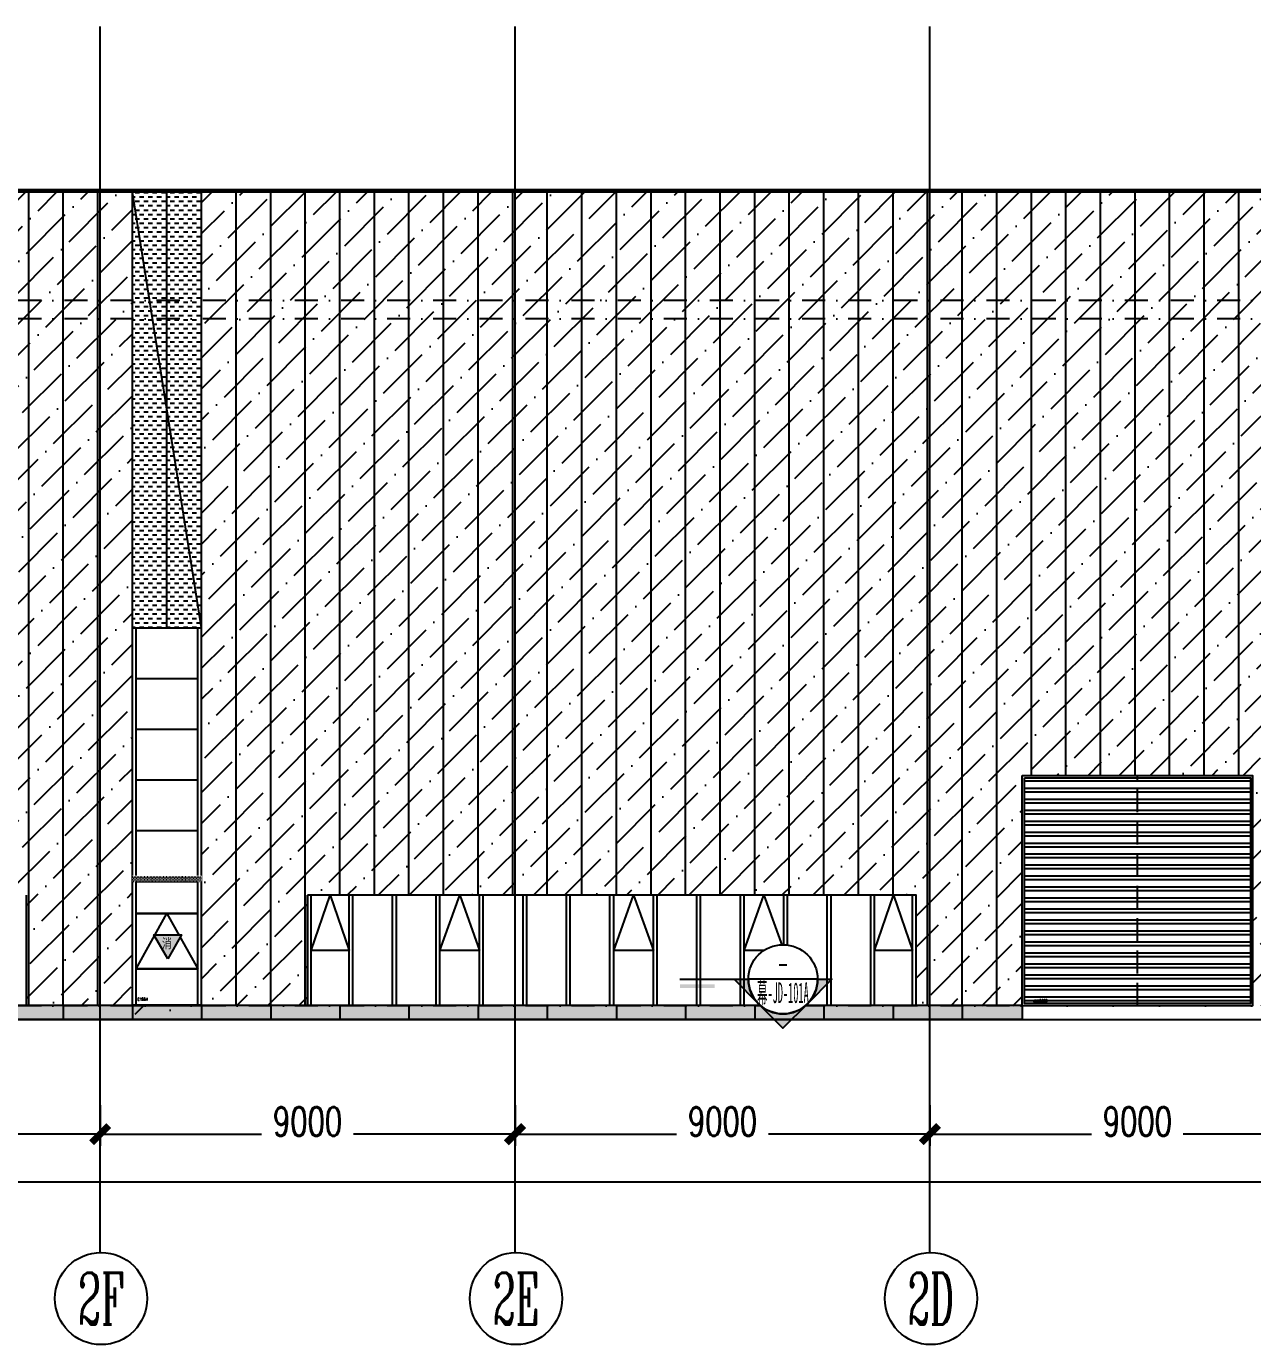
# Model space of a CAD drawing. Extents: x -2072575 to 87763, y 445513 to 805276.
# Drawn here: x -958000 to -931400, y 499738 to 528335 of the extents above; entities that cross this region are included whole.
import ezdxf
from ezdxf.enums import TextEntityAlignment as Align

# ---------------------------------------------------------------- set-up
doc = ezdxf.new("R2010")
doc.units = 0
doc.header["$LTSCALE"] = 1000
for name, pattern in [('__DASH', [0.35, 0.25, -0.1]), ('CENTER', [2, 1.25, -0.25, 0.25, -0.25]), ('DASHDOT', [1, 0.5, -0.25, 0, -0.25]), ('DOT', [0.25, 0, -0.25]), ('DOTE', [2.42, 2, -0.2, 0.02, -0.2])]:
    doc.linetypes.add(name, pattern=pattern)
doc.layers.get('Defpoints').update_dxf_attribs({"color": 210})
for name, color, linetype in [('!ZN1-填充-8', 8, 'Continuous'), ('!ZN1-文字-7', 7, 'Continuous'), ('!ZN1-标注-173', 173, 'Continuous'), ('!ZN3-玻璃幕墙-4', 4, 'Continuous'), ('!ZN4-辅助材料-1', 1, 'Continuous'), ('!ZN7-索引-3', 3, 'Continuous'), ('3符号', 3, 'Continuous'), ('3铝板幕墙', 3, 'Continuous'), ('4玻璃幕墙', 4, 'Continuous'), ('A-AXIS-DOTE', 14, 'DOTE'), ('A-HATCH-2', 251, 'Continuous'), ('A-LIN-V', 9, 'Continuous'), ('A-云线', 50, 'Continuous'), ('A-门窗表显示尺寸', 160, 'Continuous'), ('AS-WALL', 40, 'Continuous'), ('DIM', 173, 'Continuous'), ('DOT', 8, 'DOT'), ('DOTE', 1, 'CENTER'), ('IE-填充-JYZS', 7, 'Continuous'), ('压型钢板', 23, 'Continuous')]:
    doc.layers.add(name, color=color, linetype=linetype)
doc.styles.add('_TCH_AXIS', font='COMPLEX', dxfattribs={"bigfont": 'GBCBIG'})
doc.styles.add('A-STANDARD', font='SIMPLEX', dxfattribs={"bigfont": 'GBCBIG'})
doc.styles.add('DHTEXT-1', font='romans.shx', dxfattribs={"width": 0.7, "bigfont": 'chinese.shx'})
doc.styles.add('中南符号', font='simhei.ttf')
doc.styles.add('样式 1', font='romans.shx', dxfattribs={"width": 0.7, "bigfont": 'chinese.shx'})
doc.dimstyles.new('ZN250', dxfattribs={"dimscale": 250, "dimtxt": 2.5, "dimasz": 1.5, "dimexe": 1, "dimexo": 2, "dimgap": 0.9, "dimtad": 1, "dimdec": 0, "dimdsep": 46, "dimtxsty": 'DHTEXT-1', "dimblk": 'ARCHTICK', "dimcen": 2.5, "dimclrd": 173, "dimclre": 173, "dimclrt": 7, "dimazin": 2, "dimtfac": 1, "dimtdec": 0, "dimtix": 1, "dimtmove": 2, "dimatfit": 3, "dimfxl": 0, "dimarcsym": 0})
pattern_1 = [(45, (14478.8, 0), (252.5697, 926.08891), [1190.625, -238.125, 0, -238.125])]

# ---------------------------------------------------------------- blocks, each defined once
blk = doc.blocks.new('*U88')
at = {"layer": '!ZN3-玻璃幕墙-4', "color": 7, "ltscale": 10}
blk.add_lwpolyline([(0, 0), (670, 1200), (1340, 0)], dxfattribs=at)
blk = doc.blocks.new('消防救援口标识')
blk.add_wipeout([(0, 0), (-150, 260), (150, 260)]).dxf.layer = '!ZN1-标注-173'
at = {"layer": '!ZN1-填充-8'}
h = blk.add_hatch(color=252, dxfattribs=at)
h.dxf.hatch_style = 1
h.paths.add_polyline_path([(0, 0), (-150, 260), (150, 260)])
at = {"layer": '!ZN1-标注-173'}
blk.add_lwpolyline([(0, 0), (-150, 260), (150, 260)], close=True, dxfattribs=at)
at = {"layer": '!ZN1-文字-7', "ltscale": 1.5, "style": '样式 1', "width": 0.7}
blk.add_text('消', height=120, dxfattribs=at).set_placement((-62, 164), align=Align.MIDDLE_LEFT)
blk = doc.blocks.new('er446')
at = {"layer": '4玻璃幕墙', "ltscale": 1.5}
for p, q in [((-1821070, 519237), (-1822410, 519237)), ((-1821070, 518037), (-1822410, 518037))]:
    blk.add_line(p, q, dxfattribs=at)
at = {"layer": '!ZN3-玻璃幕墙-4', "ltscale": 500}
blk.add_blockref('*U88', (-1822410, 518037), dxfattribs=at)
at = {"layer": 'A-门窗表显示尺寸', "color": 3, "style": 'A-STANDARD', "width": 0.705882}
blk.add_text('C1584', height=59.5, dxfattribs=at).set_placement((-1822380, 517350))
at = {"layer": '!ZN4-辅助材料-1', "xscale": 2, "yscale": 2, "zscale": 2}
blk.add_blockref('消防救援口标识', (-1821724, 518256), dxfattribs=at)
blk = doc.blocks.new('JLM5050')
at = {"layer": 'A-HATCH-2'}
h = blk.add_hatch(dxfattribs=at)
h.set_pattern_fill('ANSI32', color=256, scale=50, angle=45)
h.set_pattern_definition([(180, (0, 0), (-1e-14, -238.125), []), (180, (-79.38, 79.38), (-1e-14, -238.125), [])])
h.paths.add_polyline_path([(-1643430, 522187), (-1638530, 522187), (-1638530, 517287), (-1643430, 517287)])
at = {"layer": 'A-AXIS-DOTE', "linetype": '__DASH', "ltscale": 2}
blk.add_line((-1640980, 517237), (-1640980, 522237), dxfattribs=at)
at = {"layer": 'A-LIN-V'}
blk.add_lwpolyline([(-1643480, 522237), (-1638480, 522237), (-1638480, 517237), (-1643480, 517237)], close=True, dxfattribs=at)
at = {"layer": 'A-门窗表显示尺寸'}
blk.add_lwpolyline([(-1643430, 522187), (-1638530, 522187), (-1638530, 517287), (-1643430, 517287)], close=True, dxfattribs=at)
at = {"layer": 'A-门窗表显示尺寸', "color": 3, "style": 'A-STANDARD', "width": 0.705882}
blk.add_text('JLM5050', height=59.5, dxfattribs=at).set_placement((-1643230, 517317))
blk = doc.blocks.new('_ArchTick')
at = {"color": 0, "linetype": 'ByBlock', "const_width": 0.4}
blk.add_lwpolyline([(-0.5, -0.5), (0.5, 0.5)], dxfattribs=at)
blk = doc.blocks.new('*D990')
at = {"layer": 'Defpoints', "color": 0, "ltscale": 2500, "transparency": 16777216}
for p in [(0, -1657), (156300, -1657), (156300, -3824)]:
    blk.add_point(p, dxfattribs=at)
at = {"layer": 'DIM', "color": 173, "linetype": 'ByBlock', "lineweight": -2, "ltscale": 2500, "transparency": 16777216}
for p, q in [((0, -2157), (0, -4074)), ((156300, -2157), (156300, -4074)), ((0, -3824), (76719, -3824)), ((156300, -3824), (79481, -3824))]:
    blk.add_line(p, q, dxfattribs=at)
at = {"layer": 'DIM', "color": 173, "lineweight": -2, "ltscale": 2500, "transparency": 16777216, "xscale": 375, "yscale": 375, "zscale": 375, "rotation": 180}
blk.add_blockref('_ArchTick', (0, -3824), dxfattribs=at)
at = {"layer": 'DIM', "color": 173, "lineweight": -2, "ltscale": 2500, "transparency": 16777216, "xscale": 375, "yscale": 375, "zscale": 375}
blk.add_blockref('_ArchTick', (156300, -3824), dxfattribs=at)
at = {"layer": 'DIM', "color": 7, "ltscale": 2500, "transparency": 16777216, "insert": (78100, -3549), "char_height": 625, "attachment_point": 5, "style": 'DHTEXT-1'}
blk.add_mtext('156300', dxfattribs=at)
blk = doc.blocks.new('*D979')
at = {"layer": 'Defpoints', "color": 0, "ltscale": 2500, "transparency": 16777216}
for p in [(102300, -1657), (111300, -1657), (111300, -2784)]:
    blk.add_point(p, dxfattribs=at)
at = {"layer": 'DIM', "color": 173, "linetype": 'ByBlock', "lineweight": -2, "ltscale": 2500, "transparency": 16777216}
for p, q in [((102300, -2157), (102300, -3034)), ((111300, -2157), (111300, -3034)), ((102300, -2784), (105804, -2784)), ((111300, -2784), (107796, -2784))]:
    blk.add_line(p, q, dxfattribs=at)
at = {"layer": 'DIM', "color": 173, "lineweight": -2, "ltscale": 2500, "transparency": 16777216, "xscale": 375, "yscale": 375, "zscale": 375, "rotation": 180}
blk.add_blockref('_ArchTick', (102300, -2784), dxfattribs=at)
at = {"layer": 'DIM', "color": 173, "lineweight": -2, "ltscale": 2500, "transparency": 16777216, "xscale": 375, "yscale": 375, "zscale": 375}
blk.add_blockref('_ArchTick', (111300, -2784), dxfattribs=at)
at = {"layer": 'DIM', "color": 7, "ltscale": 2500, "transparency": 16777216, "insert": (106800, -2509), "char_height": 625, "attachment_point": 5, "style": 'DHTEXT-1'}
blk.add_mtext('9000', dxfattribs=at)
blk = doc.blocks.new('*D980')
at = {"layer": 'Defpoints', "color": 0, "ltscale": 2500, "transparency": 16777216}
for p in [(111300, -1657), (120300, -1657), (120300, -2784)]:
    blk.add_point(p, dxfattribs=at)
at = {"layer": 'DIM', "color": 173, "linetype": 'ByBlock', "lineweight": -2, "ltscale": 2500, "transparency": 16777216}
for p, q in [((111300, -2157), (111300, -3034)), ((120300, -2157), (120300, -3034)), ((111300, -2784), (114804, -2784)), ((120300, -2784), (116796, -2784))]:
    blk.add_line(p, q, dxfattribs=at)
at = {"layer": 'DIM', "color": 173, "lineweight": -2, "ltscale": 2500, "transparency": 16777216, "xscale": 375, "yscale": 375, "zscale": 375, "rotation": 180}
blk.add_blockref('_ArchTick', (111300, -2784), dxfattribs=at)
at = {"layer": 'DIM', "color": 173, "lineweight": -2, "ltscale": 2500, "transparency": 16777216, "xscale": 375, "yscale": 375, "zscale": 375}
blk.add_blockref('_ArchTick', (120300, -2784), dxfattribs=at)
at = {"layer": 'DIM', "color": 7, "ltscale": 2500, "transparency": 16777216, "insert": (115800, -2509), "char_height": 625, "attachment_point": 5, "style": 'DHTEXT-1'}
blk.add_mtext('9000', dxfattribs=at)
blk = doc.blocks.new('*D981')
at = {"layer": 'Defpoints', "color": 0, "ltscale": 2500, "transparency": 16777216}
for p in [(120300, -1657), (129300, -1657), (129300, -2784)]:
    blk.add_point(p, dxfattribs=at)
at = {"layer": 'DIM', "color": 173, "linetype": 'ByBlock', "lineweight": -2, "ltscale": 2500, "transparency": 16777216}
for p, q in [((120300, -2157), (120300, -3034)), ((129300, -2157), (129300, -3034)), ((120300, -2784), (123804, -2784)), ((129300, -2784), (125796, -2784))]:
    blk.add_line(p, q, dxfattribs=at)
at = {"layer": 'DIM', "color": 173, "lineweight": -2, "ltscale": 2500, "transparency": 16777216, "xscale": 375, "yscale": 375, "zscale": 375, "rotation": 180}
blk.add_blockref('_ArchTick', (120300, -2784), dxfattribs=at)
at = {"layer": 'DIM', "color": 173, "lineweight": -2, "ltscale": 2500, "transparency": 16777216, "xscale": 375, "yscale": 375, "zscale": 375}
blk.add_blockref('_ArchTick', (129300, -2784), dxfattribs=at)
at = {"layer": 'DIM', "color": 7, "ltscale": 2500, "transparency": 16777216, "insert": (124800, -2509), "char_height": 625, "attachment_point": 5, "style": 'DHTEXT-1'}
blk.add_mtext('9000', dxfattribs=at)
blk = doc.blocks.new('*D982')
at = {"layer": 'Defpoints', "color": 0, "ltscale": 2500, "transparency": 16777216}
for p in [(129300, -1657), (138300, -1657), (138300, -2784)]:
    blk.add_point(p, dxfattribs=at)
at = {"layer": 'DIM', "color": 173, "linetype": 'ByBlock', "lineweight": -2, "ltscale": 2500, "transparency": 16777216}
for p, q in [((129300, -2157), (129300, -3034)), ((138300, -2157), (138300, -3034)), ((129300, -2784), (132804, -2784)), ((138300, -2784), (134796, -2784))]:
    blk.add_line(p, q, dxfattribs=at)
at = {"layer": 'DIM', "color": 173, "lineweight": -2, "ltscale": 2500, "transparency": 16777216, "xscale": 375, "yscale": 375, "zscale": 375, "rotation": 180}
blk.add_blockref('_ArchTick', (129300, -2784), dxfattribs=at)
at = {"layer": 'DIM', "color": 173, "lineweight": -2, "ltscale": 2500, "transparency": 16777216, "xscale": 375, "yscale": 375, "zscale": 375}
blk.add_blockref('_ArchTick', (138300, -2784), dxfattribs=at)
at = {"layer": 'DIM', "color": 7, "ltscale": 2500, "transparency": 16777216, "insert": (133800, -2509), "char_height": 625, "attachment_point": 5, "style": 'DHTEXT-1'}
blk.add_mtext('9000', dxfattribs=at)
blk = doc.blocks.new('卓越-轴号')
blk.add_circle((0, 0), 4)
at = {"color": 0, "style": '_TCH_AXIS', "width": 1.041667, "flags": 8}
blk.add_attdef('A', text='', height=4.48, dxfattribs=at).set_placement((-2, -2.24), (2, -2.24), align=Align.FIT)
blk = doc.blocks.new('*U110')
at = {"layer": '!ZN3-玻璃幕墙-4', "color": 7, "ltscale": 10}
blk.add_lwpolyline([(0, 0), (411, 1200), (823, 0)], dxfattribs=at)
blk = doc.blocks.new('*U102')
at = {"layer": '!ZN3-玻璃幕墙-4', "color": 7, "ltscale": 10}
blk.add_lwpolyline([(0, 0), (431, 1200), (863, 0)], dxfattribs=at)
blk = doc.blocks.new('*U111')
at = {"layer": '!ZN3-玻璃幕墙-4', "color": 7, "ltscale": 10}
blk.add_lwpolyline([(0, 0), (411, 1200), (823, 0)], dxfattribs=at)
blk = doc.blocks.new('*U151')
blk.add_trace([(0, -1.25), (0, -0.75), (5, -1.25), (5, -0.75)])
blk = doc.blocks.new('*U152')
at = {"linetype": 'Continuous'}
blk.add_wipeout([(0.09, -5), (0.46, -4.98), (0.83, -4.94), (1.19, -4.86), (1.55, -4.76), (1.89, -4.63), (2.23, -4.48), (2.55, -4.3), (2.87, -4.1), (3.16, -3.88), (3.44, -3.64), (3.7, -3.37), (3.94, -3.09), (4.15, -2.79), (4.35, -2.48), (4.52, -2.15), (4.67, -1.81), (4.79, -1.46), (4.88, -1.1), (4.95, -0.74), (4.99, -0.37), (5, 0), (4.99, 0.37), (4.95, 0.74), (4.88, 1.1), (4.79, 1.46), (4.67, 1.81), (4.52, 2.15), (4.35, 2.48), (4.15, 2.79), (3.94, 3.09), (3.7, 3.37), (3.44, 3.64), (3.16, 3.88), (2.87, 4.1), (2.55, 4.3), (2.23, 4.48), (1.89, 4.63), (1.55, 4.76), (1.19, 4.86), (0.83, 4.94), (0.46, 4.98), (0.09, 5), (-0.28, 5), (-0.65, 4.96), (-1.01, 4.9), (-1.37, 4.81), (-1.72, 4.7), (-2.07, 4.56), (-2.4, 4.42), (-2.72, 4.21), (-3.02, 3.99), (-3.31, 3.76), (-3.57, 3.51), (-3.82, 3.23), (-4.05, 2.94), (-4.26, 2.64), (-4.44, 2.31), (-4.6, 1.98), (-4.73, 1.63), (-4.84, 1.28), (-4.92, 0.92), (-4.98, 0.55), (-5, 0.18), (-5, -0.18), (-4.98, -0.55), (-4.92, -0.92), (-4.84, -1.28), (-4.73, -1.63), (-4.6, -1.98), (-4.44, -2.31), (-4.26, -2.64), (-4.05, -2.94), (-3.82, -3.23), (-3.57, -3.51), (-3.31, -3.76), (-3.02, -3.99), (-2.72, -4.21), (-2.4, -4.4), (-2.07, -4.56), (-1.72, -4.7), (-1.37, -4.81), (-1.01, -4.9), (-0.65, -4.96), (-0.28, -5)], dxfattribs=at)
h = blk.add_hatch(color=256)
h.paths.add_polyline_path([(-3.54, -3.54), (-7.07, 0), (-5, 0, 0.198912)])
h.paths.add_polyline_path([(3.54, -3.54), (0, -7.07), (-3.54, -3.54, 0.414214)])
h.paths.add_polyline_path([(5, 0), (7.07, 0), (3.54, -3.54, 0.198912)])
for points in [[(-7.07, 0), (-5, 0, 0.198912), (-3.54, -3.54), (-7.07, 0)], [(5, 0), (7.07, 0), (3.54, -3.54, 0.198912), (5, 0)], [(-3.54, -3.54, 0.414214), (3.54, -3.54), (0, -7.07), (-3.54, -3.54, 0.414214)]]:
    blk.add_lwpolyline(points, format="xyb", close=True)
at = {"ltscale": 10}
blk.add_circle((0, 0), 5, dxfattribs=at)
blk = doc.blocks.new('Zsymbol-CutIndexes_3')
at = {"linetype": 'Continuous'}
blk.add_line((5.01, 0), (-5.01, 0), dxfattribs=at)
at = {"color": 0, "style": '中南符号'}
blk.add_attdef('视图', text='', height=3, dxfattribs=at).set_placement((0, 0), align=Align.BOTTOM_CENTER)
at = {"color": 0, "style": '中南符号', "width": 0.692568}
blk.add_attdef('图号', text='', height=3, dxfattribs=at).set_placement((-3.74, -3.44), (3.73, -3.44), align=Align.FIT)
blk = doc.blocks.new('20250924150415')
at = {"ltscale": 10}
blk.add_wipeout([(0, 0), (0, 120), (1500, 120), (1500, 0)], dxfattribs=at).dxf.layer = '3铝板幕墙'
at = {"layer": '!ZN1-填充-8'}
h = blk.add_hatch(dxfattribs=at)
h.set_pattern_fill('DOTS', color=141, scale=20, style=0)
h.set_pattern_definition([(0, (1780047.875, -510492.864), (15.875, 31.75), [0, -31.75])])
h.paths.add_polyline_path([(0, 120), (1500, 120), (1500, 0), (0, 0)])
blk = doc.blocks.new('20250821140123')
at = {"layer": 'DOT', "linetype": 'DASHDOT'}
for p, q in [((163030.7, 17700), (-7959.1, 17700)), ((163030.7, 15300), (-7959.1, 15300)), ((163030.7, 14900), (-7959.1, 14900)), ((163030.7, 0), (-7959.1, 0))]:
    blk.add_line(p, q, dxfattribs=at)
at = {"layer": 'DOTE', "ltscale": 250}
for p, q in [((111300, -5350), (111300, 21247.6)), ((120300, -5350), (120300, 21247.6)), ((129300, -5350), (129300, 21247.6))]:
    blk.add_line(p, q, dxfattribs=at)
at = {"layer": '3符号', "color": 7}
ref = blk.add_blockref('卓越-轴号', (111321.1, -6349.8), dxfattribs=dict(at, xscale=250, yscale=250, zscale=250))
ref.add_attrib('A', '2F', dxfattribs={"layer": '0', "color": 0, "height": 1120, "style": '_TCH_AXIS', "width": 0.520833}).set_placement((110821.1, -6909.8), (111821.1, -6909.8), align=Align.FIT)
ref = blk.add_blockref('卓越-轴号', (120321.1, -6349.8), dxfattribs=dict(at, xscale=250, yscale=250, zscale=250))
ref.add_attrib('A', '2E', dxfattribs={"layer": '0', "color": 0, "height": 1120, "style": '_TCH_AXIS', "width": 0.520833}).set_placement((119821.1, -6909.8), (120821.1, -6909.8), align=Align.FIT)
ref = blk.add_blockref('卓越-轴号', (129321.1, -6349.8), dxfattribs=dict(at, xscale=250, yscale=250, zscale=250))
ref.add_attrib('A', '2D', dxfattribs={"layer": '0', "color": 0, "height": 1120, "style": '_TCH_AXIS', "width": 0.506757}).set_placement((128821.1, -6909.8), (129821.1, -6909.8), align=Align.FIT)
at = {"layer": 'A-LIN-V'}
blk.add_blockref('JLM5050', (1774780.2, -517237.5), dxfattribs=at)
at = {"layer": 'DIM', "ltscale": 2500}
for base, p1, p2, picture, middle in [((156300, -3824.1), (0, -1657.5), (156300, -1657.5), '*D990', (78100, -3549.1)), ((111300, -2784.1), (102300, -1657.5), (111300, -1657.5), '*D979', (106800, -2509.1)), ((120300, -2784.1), (111300, -1657.5), (120300, -1657.5), '*D980', (115800, -2509.1)), ((129300, -2784.1), (120300, -1657.5), (129300, -1657.5), '*D981', (124800, -2509.1)), ((138300, -2784.1), (129300, -1657.5), (138300, -1657.5), '*D982', (133800, -2509.1))]:
    dim = blk.add_linear_dim(base=base, p1=p1, p2=p2, angle=0, dimstyle='ZN250', dxfattribs=at)
    dim.commit()
    dim.dimension.update_dxf_attribs({"geometry": picture, "text_midpoint": middle, "dimtype": 129})

msp = doc.modelspace()

# ---------------------------------------------------------------- hatches: boundary and pattern name
at = {"layer": '!ZN1-填充-8'}
h = msp.add_hatch(dxfattribs=at)
h.set_pattern_fill('ANSI36', color=256, scale=300, style=0)
h.set_pattern_definition(pattern_1)
h.paths.add_polyline_path([(-981199.7, 507087.5), (-978899.7, 507087.5), (-978899.7, 509487.5), (-957999.7, 509487.5), (-957999.7, 507087.5), (-981249.7, 507087.5), (-981199.7, 507087.5), (-955699.7, 507087.5), (-955699.7, 524737.5), (-981199.7, 524737.5)])
h = msp.add_hatch(dxfattribs=at)
h.set_pattern_fill('ANSI36', color=256, scale=300, style=0)
h.set_pattern_definition(pattern_1)
h.paths.add_polyline_path([(-954199.7, 524737.5), (-928699.7, 524737.5), (-928699.7, 507087.5), (-931399.7, 507087.5), (-931399.7, 512087.5), (-936399.7, 512087.5), (-936399.7, 507087.5), (-937299, 507087.5), (-954209, 507087.5), (-955729, 506787.5), (-955699.7, 507087.5), (-954199.7, 507087.5), (-938699.7, 507087.5), (-938699.7, 509487.5), (-951899.7, 509487.5), (-951899.7, 507087.5), (-954199.7, 507087.5)])
h = msp.add_hatch(dxfattribs=at)
h.set_pattern_fill('DOTS', color=141, scale=100, style=0)
h.paths.add_polyline_path([(-981199.7, 507099.3), (-936399.7, 507099.3), (-936399.7, 506787.5), (-981199.7, 506787.5)])
at = {"layer": 'IE-填充-JYZS', "ltscale": 10}
h = msp.add_hatch(dxfattribs=at)
h.set_pattern_fill('DOTS', color=141, scale=10)
h.set_pattern_definition([(0, (-1068599.68, 524737.465), (7.9375, 15.875), [0, -15.875])])
h.paths.add_polyline_path([(-1068599.7, 524787.5), (-910599.7, 524787.5), (-910599.7, 524737.5), (-1068599.7, 524737.5)])
h = msp.add_hatch(dxfattribs=at)
h.set_pattern_fill('DASH', color=253, scale=100)
h.set_pattern_definition([(0, (14478.79, 0), (95.25, 95.25), [95.25, -95.25])])
h.paths.add_polyline_path([(-955699.7, 515287.5), (-954199.7, 515287.5), (-954199.7, 524737.5), (-955699.7, 524737.5)])

# ---------------------------------------------------------------- linework, layer by layer
at = {"layer": '!ZN7-索引-3', "ltscale": 3}
msp.add_line((-943822.1, 507663.5, 0), (-941587, 507663.5, 0), dxfattribs=at)
at = {"layer": '3铝板幕墙', "ltscale": 1000}
for p, q in [((-957199.7, 524787.5, 0), (-957199.7, 524737.5)), ((-955699.7, 524787.5, 0), (-955699.7, 524737.5)), ((-954199.7, 524787.5, 0), (-954199.7, 524737.5)), ((-952699.7, 524787.5, 0), (-952699.7, 524737.5)), ((-951199.7, 524787.5, 0), (-951199.7, 524737.5)), ((-949699.7, 524787.5, 0), (-949699.7, 524737.5)), ((-948199.7, 524787.5, 0), (-948199.7, 524737.5)), ((-946699.7, 524787.5, 0), (-946699.7, 524737.5)), ((-945199.7, 524787.5, 0), (-945199.7, 524737.5)), ((-943699.7, 524787.5, 0), (-943699.7, 524737.5)), ((-942199.7, 524787.5, 0), (-942199.7, 524737.5)), ((-940699.7, 524787.5, 0), (-940699.7, 524737.5)), ((-939199.7, 524787.5, 0), (-939199.7, 524737.5)), ((-937699.7, 524787.5, 0), (-937699.7, 524737.5)), ((-936199.7, 524787.5, 0), (-936199.7, 524737.5)), ((-934699.7, 524787.5, 0), (-934699.7, 524737.5)), ((-933199.7, 524787.5, 0), (-933199.7, 524737.5)), ((-931699.7, 524787.5, 0), (-931699.7, 524737.5)), ((-957199.7, 507099.3, 0), (-957199.7, 506787.5)), ((-952699.7, 507099.3, 0), (-952699.7, 506787.5)), ((-951199.7, 507099.3, 0), (-951199.7, 506787.5)), ((-949699.7, 507099.3, 0), (-949699.7, 506787.5)), ((-948199.7, 507099.3, 0), (-948199.7, 506787.5)), ((-946699.7, 507099.3, 0), (-946699.7, 506787.5)), ((-945199.7, 507099.3, 0), (-945199.7, 506787.5)), ((-943699.7, 507099.3, 0), (-943699.7, 506787.5)), ((-942199.7, 507099.3, 0), (-942199.7, 506787.5)), ((-940699.7, 507099.3, 0), (-940699.7, 506787.5)), ((-939199.7, 507099.3, 0), (-939199.7, 506787.5)), ((-937699.7, 507099.3, 0), (-937699.7, 506787.5))]:
    msp.add_line(p, q, dxfattribs=at)
at = {"layer": '3铝板幕墙', "ltscale": 2000}
msp.add_lwpolyline([(-1068599.7, 524787.5), (-910599.7, 524787.5), (-910599.7, 524737.5), (-1068599.7, 524737.5)], close=True, dxfattribs=at)
at = {"layer": '4玻璃幕墙', "ltscale": 1.5}
for p, q in [((-955699.7, 515287.5), (-954199.7, 515287.5)), ((-955619.7, 514187.5), (-954279.7, 514187.5)), ((-955619.7, 513087.5), (-954279.7, 513087.5)), ((-955619.7, 511987.5), (-954279.7, 511987.5)), ((-955619.7, 510887.5), (-954279.7, 510887.5)), ((-955619.7, 509787.5), (-954279.7, 509787.5)), ((-957999.7, 507099.3, 0), (-957999.7, 509487.5)), ((-950996.8, 508287.5), (-951819.7, 508287.5)), ((-948168.3, 508287.5), (-949031.1, 508287.5)), ((-944396.8, 508287.5), (-945259.7, 508287.5)), ((-941568.3, 508287.5), (-942431.1, 508287.5)), ((-938779.7, 508287.5), (-939602.5, 508287.5))]:
    msp.add_line(p, q, dxfattribs=at)
at = {"layer": '4玻璃幕墙', "ltscale": 10}
for p, q in [((-951899.7, 507099.3, 0), (-951899.7, 509487.5)), ((-951819.7, 507099.3, 0), (-951819.7, 509487.5)), ((-950996.8, 507099.3, 0), (-950996.8, 509487.5)), ((-950916.8, 507099.3, 0), (-950916.8, 509487.5)), ((-950054, 507099.3, 0), (-950054, 509487.5)), ((-949974, 507099.3, 0), (-949974, 509487.5)), ((-949111.1, 507099.3, 0), (-949111.1, 509487.5)), ((-949031.1, 507099.3, 0), (-949031.1, 509487.5)), ((-948168.3, 507099.3, 0), (-948168.3, 509487.5)), ((-948088.3, 507099.3, 0), (-948088.3, 509487.5)), ((-947225.4, 507099.3, 0), (-947225.4, 509487.5)), ((-947145.4, 507099.3, 0), (-947145.4, 509487.5)), ((-946282.5, 507099.3, 0), (-946282.5, 509487.5)), ((-946202.5, 507099.3, 0), (-946202.5, 509487.5)), ((-945339.7, 507099.3, 0), (-945339.7, 509487.5)), ((-945259.7, 507099.3, 0), (-945259.7, 509487.5)), ((-944396.8, 507099.3, 0), (-944396.8, 509487.5)), ((-944316.8, 507099.3, 0), (-944316.8, 509487.5)), ((-943454, 507099.3, 0), (-943454, 509487.5)), ((-943374, 507099.3, 0), (-943374, 509487.5)), ((-942511.1, 507099.3, 0), (-942511.1, 509487.5)), ((-942431.1, 507099.3, 0), (-942431.1, 509487.5)), ((-941568.3, 507099.3, 0), (-941568.3, 509487.5)), ((-941488.3, 507099.3, 0), (-941488.3, 509487.5)), ((-940625.4, 507099.3, 0), (-940625.4, 509487.5)), ((-940545.4, 507099.3, 0), (-940545.4, 509487.5)), ((-939682.5, 507099.3, 0), (-939682.5, 509487.5)), ((-939602.5, 507099.3, 0), (-939602.5, 509487.5)), ((-938779.7, 507099.3, 0), (-938779.7, 509487.5))]:
    msp.add_line(p, q, dxfattribs=at)
msp.add_lwpolyline([(-951899.7, 509487.5), (-951899.7, 507099.3), (-938699.7, 507099.3), (-938699.7, 509487.5), (-951899.7, 509487.5)], dxfattribs=at)
at = {"layer": 'A-LIN-V'}
for p, q in [((-910599.7, 524787.5), (-1068599.7, 524787.5)), ((-910599.7, 524737.5), (-1068599.7, 524737.5)), ((-955699.7, 515287.5), (-955699.7, 524737.5)), ((-954199.7, 515287.5), (-954199.7, 524737.5)), ((-936399.7, 507087.5), (-936399.7, 506787.5))]:
    msp.add_line(p, q, dxfattribs=at)
at = {"layer": 'AS-WALL'}
msp.add_line((-1075658.8, 506787.5), (-905069, 506787.5), dxfattribs=at)
msp.add_lwpolyline([(-954199.7, 515287.5), (-954199.7, 515287.5), (-955699.7, 524737.5)], dxfattribs=at)
at = {"layer": '压型钢板', "ltscale": 10}
for p, q in [((-957949.7, 507087.5), (-957949.7, 524737.5)), ((-957199.7, 507087.5), (-957199.7, 524737.5)), ((-956449.7, 507087.5), (-956449.7, 524737.5)), ((-954949.7, 515287.5), (-954949.7, 524737.5)), ((-953449.7, 507087.5), (-953449.7, 524737.5)), ((-952699.7, 507087.5), (-952699.7, 524737.5)), ((-951949.7, 507087.5), (-951949.7, 524737.5)), ((-951199.7, 509487.5), (-951199.7, 524737.5)), ((-950449.7, 509487.5), (-950449.7, 524737.5)), ((-949699.7, 509487.5), (-949699.7, 524737.5)), ((-948949.7, 509487.5), (-948949.7, 524737.5)), ((-948199.7, 509487.5), (-948199.7, 524737.5)), ((-947449.7, 509487.5), (-947449.7, 524737.5)), ((-946699.7, 509487.5), (-946699.7, 524737.5)), ((-945949.7, 509487.5), (-945949.7, 524737.5)), ((-945199.7, 509487.5), (-945199.7, 524737.5)), ((-944449.7, 509487.5), (-944449.7, 524737.5)), ((-943699.7, 509487.5), (-943699.7, 524737.5)), ((-942949.7, 509487.5), (-942949.7, 524737.5)), ((-942199.7, 509487.5), (-942199.7, 524737.5)), ((-941449.7, 509487.5), (-941449.7, 524737.5)), ((-940699.7, 509487.5), (-940699.7, 524737.5)), ((-939949.7, 509487.5), (-939949.7, 524737.5)), ((-939199.7, 509487.5), (-939199.7, 524737.5)), ((-938449.7, 507087.5), (-938449.7, 524737.5)), ((-937699.7, 507087.5), (-937699.7, 524737.5)), ((-936949.7, 507087.5), (-936949.7, 524737.5)), ((-936199.7, 512087.5), (-936199.7, 524737.5)), ((-935449.7, 512087.5), (-935449.7, 524737.5)), ((-934699.7, 512087.5), (-934699.7, 524737.5)), ((-933949.7, 512087.5), (-933949.7, 524737.5)), ((-933199.7, 512087.5), (-933199.7, 524737.5)), ((-932449.7, 512087.5), (-932449.7, 524737.5)), ((-931699.7, 512087.5), (-931699.7, 524737.5))]:
    msp.add_line(p, q, dxfattribs=at)

# ---------------------------------------------------------------- block references
at = {"layer": '!ZN3-玻璃幕墙-4', "ltscale": 500}
for name, p in [('*U110', (-951819.7, 508287.5)), ('*U102', (-949031.1, 508287.5)), ('*U102', (-945259.7, 508287.5)), ('*U102', (-942431.1, 508287.5)), ('*U111', (-939602.5, 508287.5))]:
    msp.add_blockref(name, p, dxfattribs=at)
at = {"layer": '!ZN7-索引-3', "color": 7, "ltscale": 3, "xscale": 150, "yscale": 150, "zscale": 150}
msp.add_blockref('*U151', (-943822.1, 507663.5, 0), dxfattribs=at)

# ---------------------------------------------------------------- next in the draw order: block references
at = {"layer": 'A-LIN-V'}
msp.add_blockref('er446', (866790.7, -10150), dxfattribs=at)

# ---------------------------------------------------------------- next in the draw order: block references
at = {"layer": 'A-云线', "ltscale": 10}
msp.add_blockref('20250821140123', (-1067699.7, 507087.5), dxfattribs=at)

# ---------------------------------------------------------------- next in the draw order: block references
at = {"layer": 'A-LIN-V'}
msp.add_blockref('er446', (866790.7, -10150), dxfattribs=at)

# ---------------------------------------------------------------- next in the draw order: block references
msp.add_blockref('er446', (866790.7, -10150), dxfattribs=at)

# ---------------------------------------------------------------- next in the draw order: block references
msp.add_blockref('er446', (866790.7, -10150), dxfattribs=at)

# ---------------------------------------------------------------- next in the draw order: linework, layer by layer
at = {"layer": '3铝板幕墙', "ltscale": 1000}
for p, q in [((-955699.7, 507099.3, 0), (-955699.7, 506787.5)), ((-954199.7, 507099.3, 0), (-954199.7, 506787.5))]:
    msp.add_line(p, q, dxfattribs=at)
msp.add_lwpolyline([(-981199.7, 507099.3), (-936399.7, 507099.3), (-936399.7, 506787.5), (-981199.7, 506787.5)], close=True, dxfattribs=at)
at = {"layer": '4玻璃幕墙', "ltscale": 1.5}
for p, q in [((-955699.7, 507099.3, 0), (-955699.7, 515287.5)), ((-955619.7, 507099.3, 0), (-955619.7, 515287.5)), ((-954279.7, 507099.3, 0), (-954279.7, 515287.5)), ((-954199.7, 507099.3, 0), (-954199.7, 515287.5)), ((-955619.7, 509087.5), (-954279.7, 509087.5)), ((-955619.7, 507887.5), (-954279.7, 507887.5)), ((-954199.7, 507099.3, 0), (-955699.7, 507099.3, 0))]:
    msp.add_line(p, q, dxfattribs=at)
at = {"layer": 'A-LIN-V'}
msp.add_line((-954199.7, 507087.5), (-955699.7, 507087.5), dxfattribs=at)
at = {"layer": '压型钢板', "ltscale": 10}
for p, q in [((-955699.7, 507087.5), (-955699.7, 524737.5)), ((-954199.7, 507087.5), (-954199.7, 524737.5))]:
    msp.add_line(p, q, dxfattribs=at)

# ---------------------------------------------------------------- next in the draw order: block references
at = {"layer": '!ZN7-索引-3', "ltscale": 10}
msp.add_blockref('20250924150415', (-955699.7, 509787.5), dxfattribs=at)
at = {"layer": '!ZN7-索引-3', "color": 7, "ltscale": 3, "xscale": 150, "yscale": 150, "zscale": 150}
msp.add_blockref('*U152', (-941587, 507663.5, 0), dxfattribs=at)

# ---------------------------------------------------------------- next in the draw order: block references
at = {"layer": '!ZN7-索引-3', "color": 7, "ltscale": 3}
ref = msp.add_blockref('Zsymbol-CutIndexes_3', (-941587, 507663.5, 0), dxfattribs=dict(at, xscale=150, yscale=150, zscale=150))
ref.add_attrib('视图', '-', dxfattribs={"layer": '0', "color": 0, "height": 450, "style": '中南符号'}).set_placement((-941587, 507663.5, 0), align=Align.BOTTOM_CENTER)
ref.add_attrib('图号', '幕-JD-101A', dxfattribs={"layer": '0', "color": 0, "height": 450, "style": '中南符号', "width": 0.346284}).set_placement((-942148.3, 507147.4, 0), (-941027.8, 507147.4, 0), align=Align.FIT)

doc.saveas('drawing.dxf')
